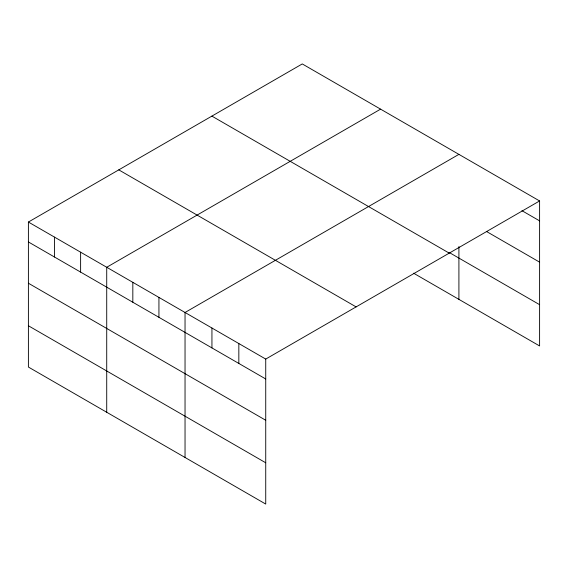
<?xml version="1.0" encoding="UTF-8"?>
<svg xmlns="http://www.w3.org/2000/svg" width="568" height="568" viewBox="0 0 568 568"><rect width="100%" height="100%" fill="white"/><g stroke="black" fill="none" stroke-linecap="round" stroke-linejoin="round"><path stroke-width="0.85" d="M28.4 222.045L265.732 359.075L265.732 504.065L28.4 367.042L28.4 222.045L302.268 63.935L539.6 200.958L539.6 345.955L413.603 273.208M380.588 109.148L106.72 267.265L106.72 412.261M458.909 154.368L185.04 312.485L185.04 457.481M265.732 359.075L539.6 200.958M521.921 210.664L539.6 220.867M486.57 231.531L539.6 262.146M448.926 252.32L539.6 304.675M211.892 116.113L449.224 253.136M118.776 169.867L356.108 306.897M28.4 241.954L265.732 378.977M28.4 283.233L265.732 420.256M28.4 325.762L265.732 462.785M458.909 246.569L458.909 299.364M238.837 343.541L238.837 363.449M211.942 328.013L211.942 347.921M158.933 297.412L158.933 317.32M132.827 282.339L132.827 302.247M80.613 252.192L80.613 272.1M54.507 237.119L54.507 257.027"/></g></svg>
